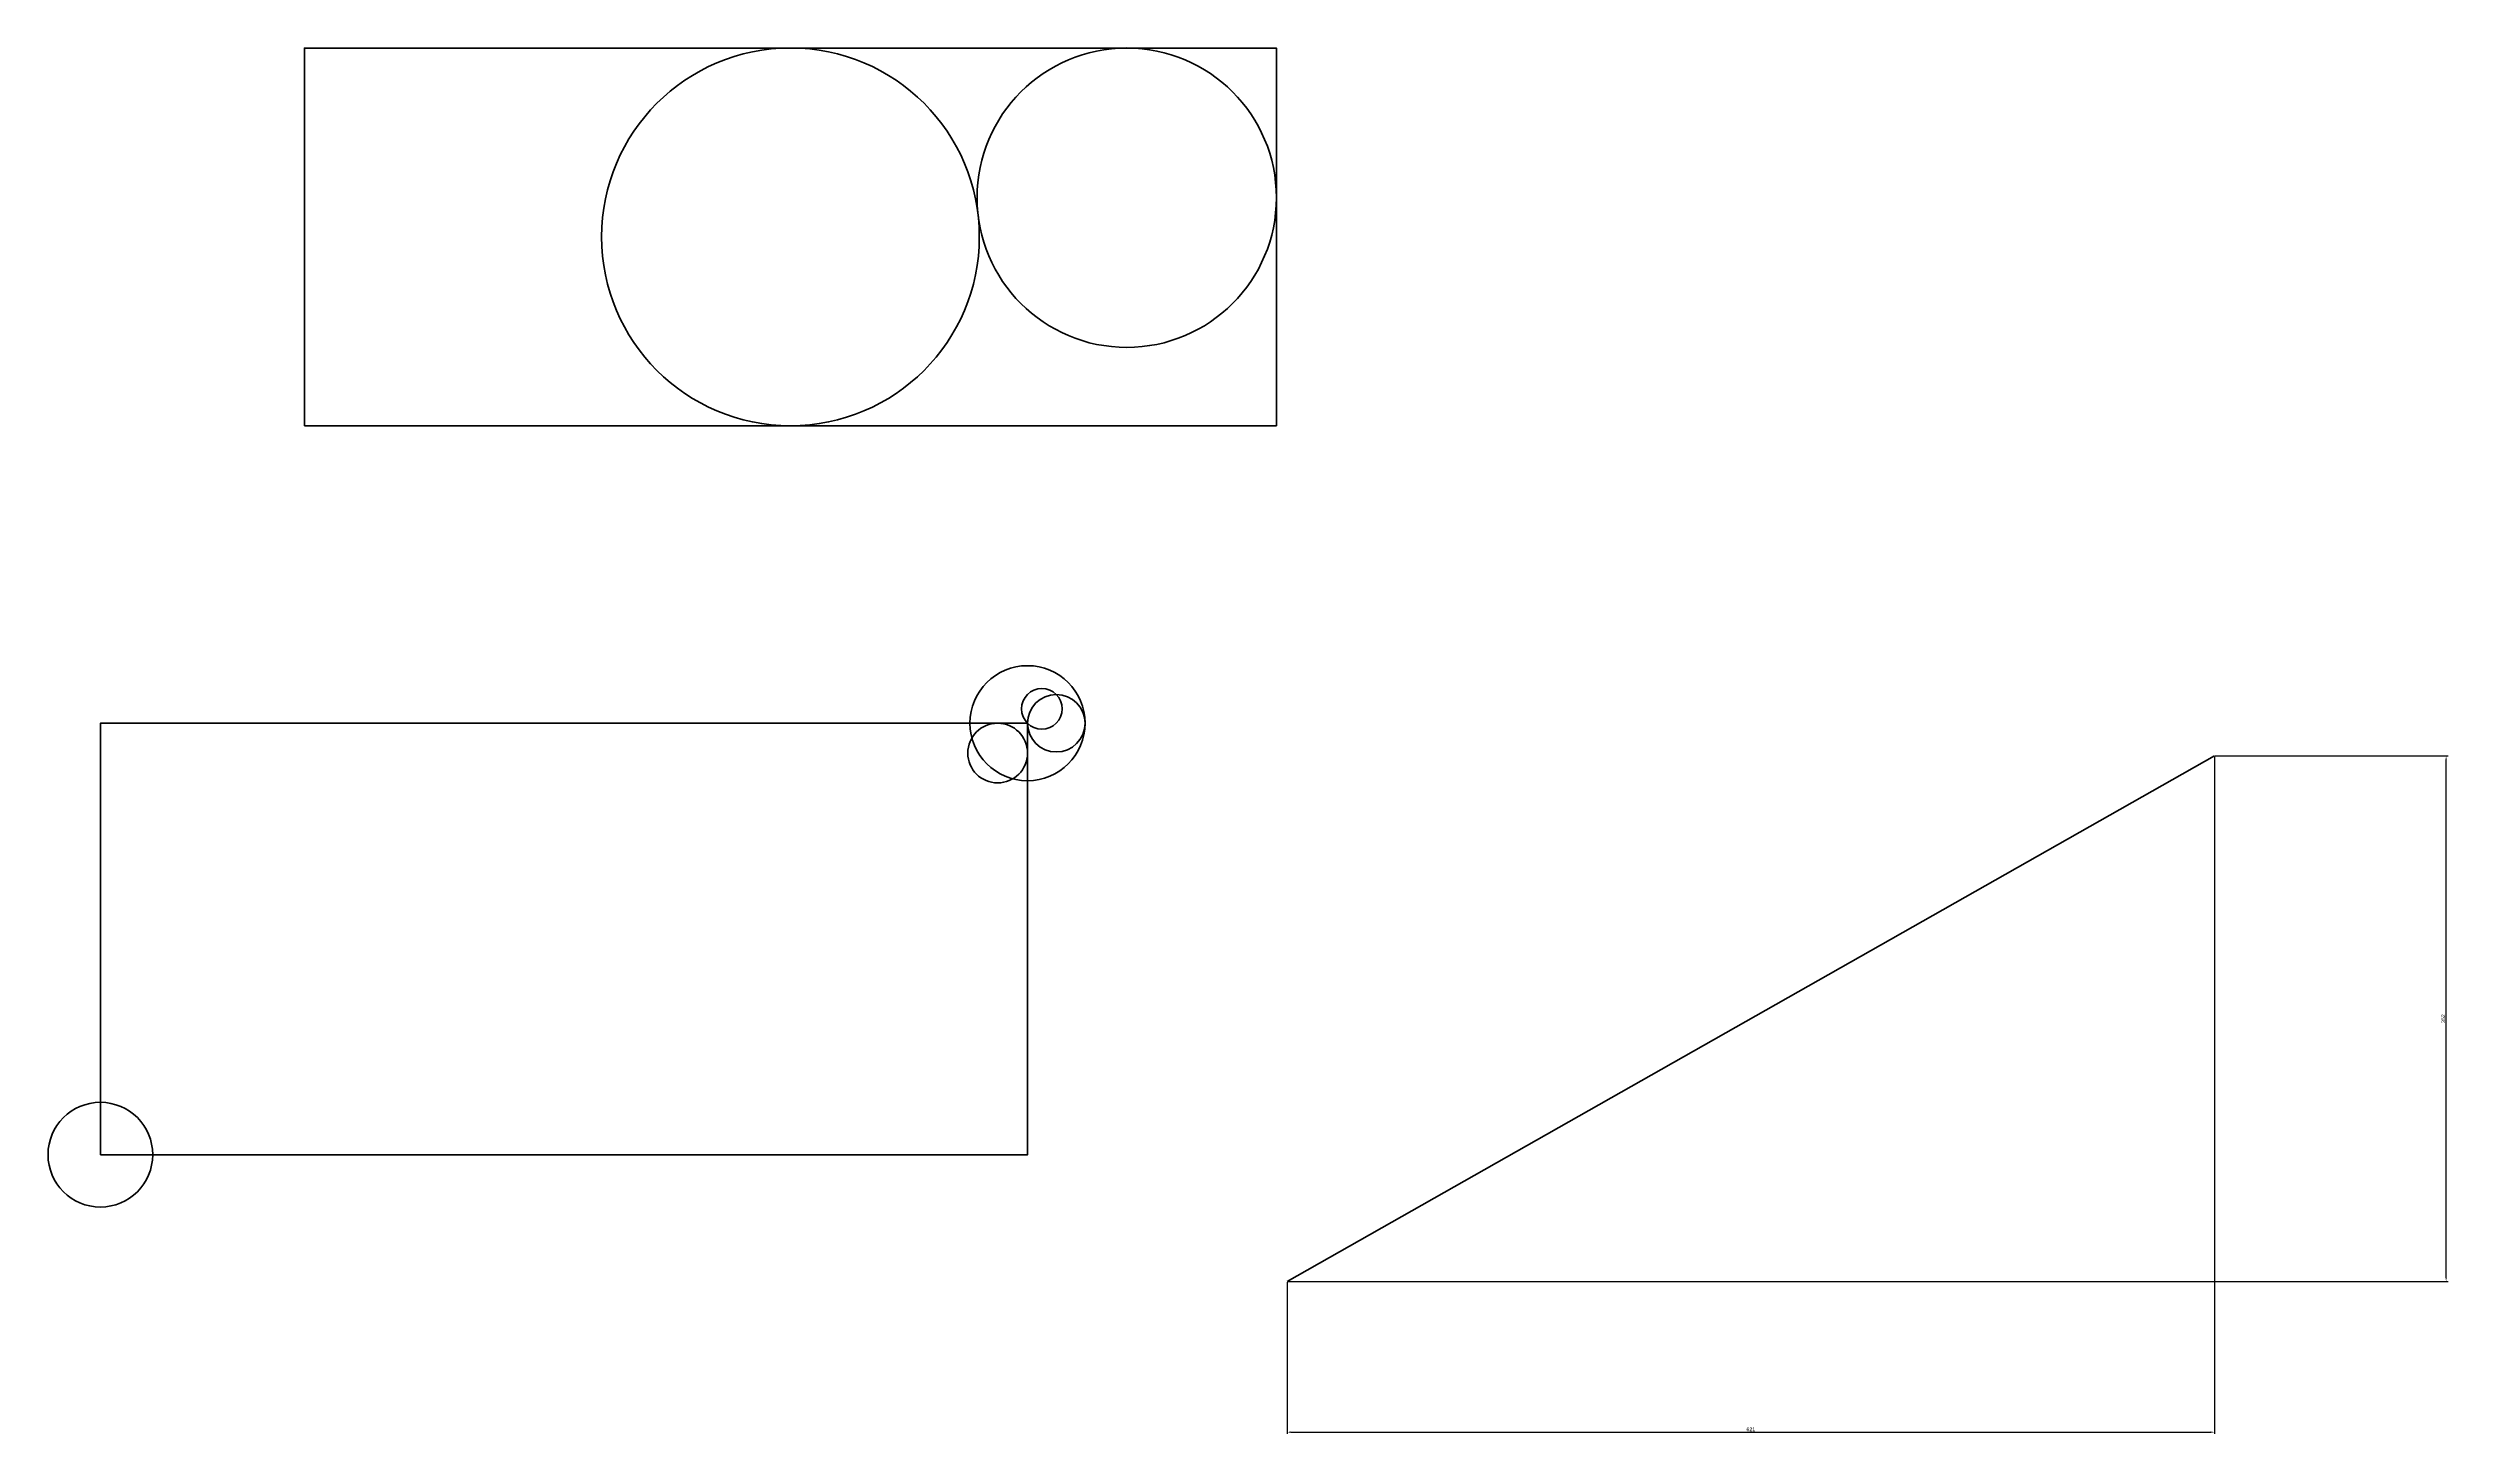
# Model space of a CAD drawing. Header units: metres. Extents: x 21002 to 34578, y 13555 to 15357.
# Drawn here: x 27909 to 29516, y 13864 to 14792 of the extents above; entities that cross this region are included whole.
import ezdxf

# ---------------------------------------------------------------- set-up
doc = ezdxf.new("R2010")
doc.units = ezdxf.units.M
doc.header["$LTSCALE"] = 4
doc.layers.add('COTATIONS', color=1, linetype='Continuous', lineweight=15)
doc.layers.add('FORT', color=4, linetype='Continuous', lineweight=50)
doc.styles.get("Standard").update_dxf_attribs({"font": 'arial.ttf'})
doc.dimstyles.new('ISO-25', dxfattribs={"dimtxt": 2.5, "dimasz": 2.5, "dimexe": 1.25, "dimexo": 0.625, "dimtad": 1, "dimtxsty": 'Standard', "dimcen": 2.5, "dimadec": 0, "dimazin": 0, "dimtfac": 1, "dimtmove": 0, "dimatfit": 3, "dimfxl": 1, "dimarcsym": 0})

# ---------------------------------------------------------------- blocks, each defined once
blk = doc.blocks.new('*D1')
at = {"layer": 'COTATIONS', "color": 0, "lineweight": -2, "transparency": 16777216}
for p, q in [((29360, 14317.2), (29360, 13863.6)), ((28739, 13965.2), (28739, 13863.6)), ((28741.5, 13864.8), (29357.5, 13864.8))]:
    blk.add_line(p, q, dxfattribs=at)
at = {"layer": 'COTATIONS', "color": 0, "transparency": 16777216}
for points in [[(28741.5, 13865.3), (28741.5, 13864.4), (28739, 13864.8)], [(29357.5, 13865.3), (29357.5, 13864.4), (29360, 13864.8)]]:
    blk.add_solid(points, dxfattribs=at)
at = {"layer": 'Defpoints', "color": 0, "transparency": 16777216}
for p in [(29360, 14317.8), (28739, 13965.8), (29360, 13864.8)]:
    blk.add_point(p, dxfattribs=at)
at = {"layer": 'COTATIONS', "color": 0, "transparency": 16777216, "insert": (29049.5, 13866.7), "char_height": 2.5, "attachment_point": 5}
blk.add_mtext('621', dxfattribs=at)
blk = doc.blocks.new('*D2')
at = {"layer": 'COTATIONS', "color": 0, "lineweight": -2, "transparency": 16777216}
for p, q in [((29360.6, 14317.8), (29516.5, 14317.8)), ((29515.2, 13968.3), (29515.2, 14315.3)), ((28739.6, 13965.8), (29516.5, 13965.8))]:
    blk.add_line(p, q, dxfattribs=at)
at = {"layer": 'COTATIONS', "color": 0, "transparency": 16777216}
for points in [[(29514.8, 14315.3), (29515.6, 14315.3), (29515.2, 14317.8)], [(29514.8, 13968.3), (29515.6, 13968.3), (29515.2, 13965.8)]]:
    blk.add_solid(points, dxfattribs=at)
at = {"layer": 'Defpoints', "color": 0, "transparency": 16777216}
for p in [(29360, 14317.8), (29515.2, 14317.8), (28739, 13965.8)]:
    blk.add_point(p, dxfattribs=at)
at = {"layer": 'COTATIONS', "color": 0, "transparency": 16777216, "insert": (29513.3, 14141.8), "char_height": 2.5, "attachment_point": 5, "rotation": 90}
blk.add_mtext('352', dxfattribs=at)

msp = doc.modelspace()

# ---------------------------------------------------------------- linework, layer by layer
at = {"layer": 'FORT'}
msp.add_line((28738.998, 13965.807), (29359.998, 14317.807), dxfattribs=at)
for points in [[(28080.752, 14538.916), (28731.752, 14538.916), (28731.752, 14791.916), (28080.752, 14791.916)], [(27944.027, 14050.681), (28565.027, 14050.681), (28565.027, 14339.681), (27944.027, 14339.681)]]:
    msp.add_lwpolyline(points, close=True, dxfattribs=at)
for centre, radius in [((28406.252, 14665.416), 126.5), ((28631.49, 14691.655), 100.262), ((28565.027, 14339.681), 38.529), ((28574.659, 14349.313), 13.622), ((28584.291, 14339.681), 19.264), ((28545.027, 14319.681), 20), ((27944.027, 14050.681), 35.067)]:
    msp.add_circle(centre, radius, dxfattribs=at)

# ---------------------------------------------------------------- dimensions: what is measured, and where the dimension line sits
at = {"layer": 'COTATIONS'}
dim = msp.add_linear_dim(base=(29359.998, 13864.846), p1=(28738.998, 13965.807), p2=(29359.998, 14317.807), dimstyle='ISO-25', dxfattribs=at)
dim.commit()
dim.dimension.update_dxf_attribs({"geometry": '*D1', "text_midpoint": (29049.498, 13866.747)})
dim = msp.add_linear_dim(base=(29515.213, 14317.807), p1=(28738.998, 13965.807), p2=(29359.998, 14317.807), angle=90, dimstyle='ISO-25', dxfattribs=at)
dim.commit()
dim.dimension.update_dxf_attribs({"geometry": '*D2', "text_midpoint": (29513.311, 14141.807)})

doc.saveas('drawing.dxf')
